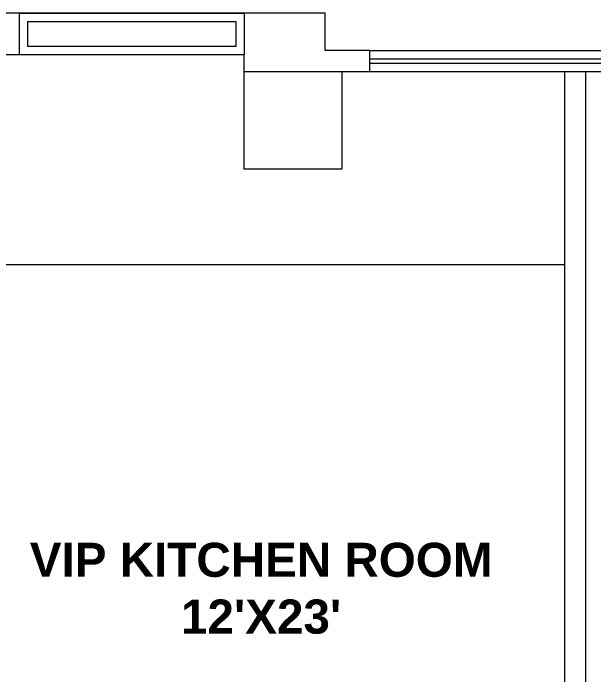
# Model space of a CAD drawing. Header units: inches. Extents: x -250485 to 735580, y -140410 to 288049.
# Drawn here: x 48902.3 to 49041.8, y 21700.2 to 21859.4 of the extents above; entities that cross this region are included whole.
import ezdxf

# ---------------------------------------------------------------- set-up
doc = ezdxf.new("R2010")
doc.units = ezdxf.units.IN
doc.header["$MEASUREMENT"] = 0
for name, color, linetype, lineweight in [('COLUMN-2', 102, 'Continuous', 0), ('DIM_WORKING', 7, 'Continuous', 0), ('EPTPP7', 6, 'Continuous', 0), ('Text', 7, 'Continuous', 0), ('WALL (I)', 7, 'Continuous', 0), ('window', 140, 'Continuous', 0), ('workingdim', 252, 'Continuous', 5)]:
    doc.layers.add(name, color=color, linetype=linetype, lineweight=lineweight)
doc.styles.get("Standard").update_dxf_attribs({"font": 'arialbd.ttf', "height": 24})

msp = doc.modelspace()

# ---------------------------------------------------------------- linework, layer by layer
at = {"layer": 'COLUMN-2', "color": 7}
msp.add_lwpolyline([(48957.75, 21845.4), (48981.25, 21845.4), (48981.25, 21821.9), (48957.75, 21821.9)], close=True, dxfattribs=at)
at = {"layer": 'DIM_WORKING', "color": 7, "ltscale": 30}
for p, q in [((49034.84, 21845.4), (49034.84, 21564.38)), ((49039.84, 21845.4), (49039.84, 21559.38))]:
    msp.add_line(p, q, dxfattribs=at)
for points in [[(48977.25, 21850.4), (48977.25, 21859.4)], [(48957.75, 21845.4), (48957.75, 21849.4)], [(48891.75, 21798.94), (49034.84, 21798.94)]]:
    msp.add_lwpolyline(points, dxfattribs=at)
at = {"layer": 'EPTPP7', "color": 7, "ltscale": 30}
msp.add_line((48957.75, 21859.4), (48957.75, 21849.4), dxfattribs=at)
at = {"layer": 'WALL (I)', "color": 7, "ltscale": 30}
for p, q in [((48988, 21850.4), (48977.25, 21850.4)), ((48988, 21845.4), (48988, 21850.4)), ((48977.25, 21845.4), (48988, 21845.4))]:
    msp.add_line(p, q, dxfattribs=at)
at = {"layer": 'window', "color": 7, "ltscale": 30}
for p, q in [((48977.25, 21859.4), (48891.75, 21859.4)), ((48957.75, 21849.4), (48891.75, 21849.4))]:
    msp.add_line(p, q, dxfattribs=at)
msp.add_lwpolyline([(48903.75, 21859.4), (48957.75, 21859.4), (48957.75, 21849.4), (48903.75, 21849.4), (48903.75, 21859.4)], dxfattribs=at)
msp.add_lwpolyline([(48905.75, 21857.4), (48955.75, 21857.4), (48955.75, 21851.4), (48905.75, 21851.4)], close=True, dxfattribs=at)
at = {"layer": 'workingdim', "color": 7, "ltscale": 30}
for p, q in [((48988, 21850.4), (49132, 21850.4)), ((48988, 21848.4), (49132, 21848.4)), ((48988, 21847.4), (49132, 21847.4)), ((48988, 21845.4), (49132, 21845.4))]:
    msp.add_line(p, q, dxfattribs=at)

# ---------------------------------------------------------------- texts
at = {"layer": 'Text', "color": 7, "insert": (48961.86, 21721.01), "char_height": 8.192, "width": 136.0773, "attachment_point": 5}
msp.add_mtext("VIP KITCHEN ROOM\\P12'X23'", dxfattribs=at)

doc.saveas('drawing.dxf')
